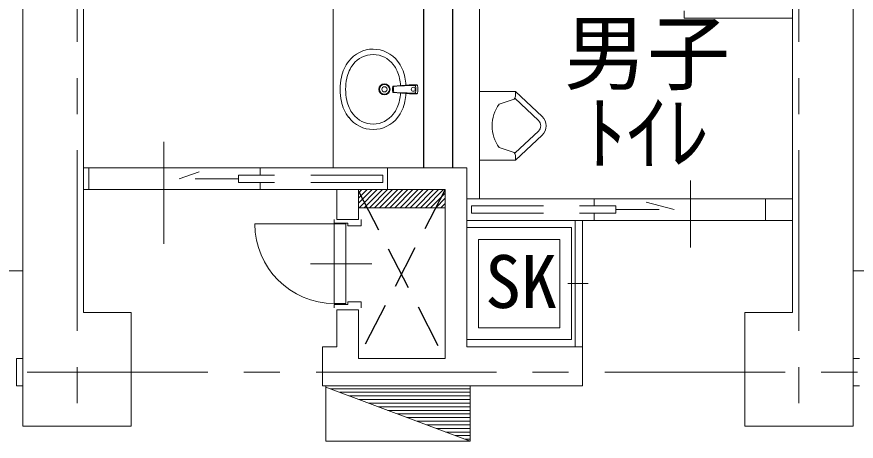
# Model space of a CAD drawing. Units: millimetres at full size, sheet at 1:200; details may follow other scales. Extents: x -55340 to 55340, y -38040 to 38040.
# Drawn here: x -35242 to -30591, y -11649 to -9300 of the extents above; entities that cross this region are included whole.
import ezdxf
from ezdxf.enums import TextEntityAlignment as Align

# ---------------------------------------------------------------- set-up
doc = ezdxf.new("R2010")
doc.units = ezdxf.units.MM
doc.header["$LTSCALE"] = 200
for name, pattern in [('CHAIN1', [8, 5, -1, 1, -1]), ('DASHED1', [1.8, 1.2, -0.6]), ('DASHED2', [3, 2, -1])]:
    doc.linetypes.add(name, pattern=pattern)
for name, color, linetype, lineweight in [('0-1_通り芯', 3, 'Continuous', 18), ('0-2_躯体', 3, 'Continuous', 18), ('0-4_仕上', 7, 'Continuous', 18), ('0-5_建具(ｻｯｼ)', 3, 'Continuous', 18), ('0-6_建具(内部)', 3, 'Continuous', 18), ('0-8_間仕切2', 3, 'Continuous', 18), ('0-9_家具・設備', 4, 'Continuous', 9), ('0-B_文字', 4, 'Continuous', 9), ('0-C_ハッチ', 4, 'Continuous', 9)]:
    doc.layers.add(name, color=color, linetype=linetype, lineweight=lineweight)
doc.layers.add('0-D_予備', color=2, linetype='Continuous')
doc.styles.add('ＭＳ ゴシック', font='')
doc.styles.get('ＭＳ ゴシック').set_extended_font_data('MS Gothic')

msp = doc.modelspace()

# ---------------------------------------------------------------- linework, layer by layer
at = {"layer": '0-1_通り芯', "color": 4, "linetype": 'CHAIN1', "lineweight": 9}
for p, q in [((-34908.1, -2039), (-34908.1, -11567)), ((-30908.1, -2039), (-30908.1, -11567)), ((39416, -11267), (-49340.7, -11267))]:
    msp.add_line(p, q, dxfattribs=at)
at = {"layer": '0-2_躯体', "color": 2, "lineweight": 25}
for p, q in [((-32988.1, -5217), (-32988.1, -10137)), ((-32828.1, -5217), (-32828.1, -10137))]:
    msp.add_line(p, q, dxfattribs=at)
at = {"layer": '0-2_躯体'}
for p, q in [((-34873.2, -10937), (-34873.2, -9127)), ((-30943.1, -10937), (-30943.1, -9127)), ((-30608.1, -11567), (-30608.1, -9127)), ((-33188.1, -10137), (-32748.1, -10137)), ((-33188.1, -10257), (-33188.1, -10137)), ((-32748.1, -11127), (-32748.1, -10137)), ((-33468.1, -10422), (-33468.1, -10257)), ((-33348.1, -10422), (-33348.1, -10257)), ((-32868.1, -10257), (-33188.1, -10257)), ((-32868.1, -11192), (-32868.1, -10257)), ((-33468.1, -10422), (-33348.1, -10422)), ((-33468.1, -10922), (-33348.1, -10922)), ((-33468.1, -10922), (-33468.1, -11127)), ((-33348.1, -10922), (-33348.1, -11192)), ((-34608.1, -10937), (-34873.2, -10937)), ((-34608.1, -11567), (-34608.1, -10937)), ((-31208.1, -10937), (-30943.1, -10937)), ((-31208.1, -11567), (-31208.1, -10937)), ((-33548.1, -11127), (-33468.1, -11127)), ((-33548.1, -11127), (-33548.1, -11342)), ((-33348.1, -11192), (-32868.1, -11192)), ((-33548.1, -11342), (-32108.1, -11342)), ((-30608.1, -11567), (-31208.1, -11567))]:
    msp.add_line(p, q, dxfattribs=at)
at = {"layer": '0-2_躯体', "color": 6, "linetype": 'DASHED1', "lineweight": 25}
for p, q in [((-32869.5, -10260), (-33353.2, -11190.9)), ((-33348, -10265.2), (-32874.7, -11185.7))]:
    msp.add_line(p, q, dxfattribs=at)
at = {"layer": '0-2_躯体'}
for points in [[(-34608.1, -11567), (-35208.1, -11567), (-35208.1, -9127)], [(-32748.1, -11127), (-32108.1, -11127), (-32108.1, -11342)]]:
    msp.add_lwpolyline(points, dxfattribs=at)
at = {"layer": '0-4_仕上', "color": 4, "lineweight": 9}
msp.add_line((-32868.1, -10357), (-33348.1, -10357), dxfattribs=at)
at = {"layer": '0-5_建具(ｻｯｼ)'}
for p, q in [((-30573.1, -11192), (-30608.1, -11192)), ((-35243.1, -11342), (-35208.1, -11342)), ((-30573.1, -11342), (-30608.1, -11342))]:
    msp.add_line(p, q, dxfattribs=at)
msp.add_lwpolyline([(-35243.1, -11342), (-35243.1, -11192), (-35208.1, -11192)], dxfattribs=at)
at = {"layer": '0-6_建具(内部)', "color": 7}
for p, q in [((-34428.1, -10556.5), (-34428.1, -9992.5)), ((-34843.1, -10137), (-34873.2, -10137)), ((-34843.1, -10257), (-34843.1, -10137)), ((-33893.1, -10175.8), (-33893.1, -10137)), ((-33188.1, -10137), (-33893.1, -10137)), ((-33893.1, -10257), (-33893.1, -10219.3)), ((-31508.1, -10576.9), (-31508.1, -10206.5)), ((-34873.2, -10257), (-34843.1, -10257)), ((-33893.1, -10257), (-33188.1, -10257)), ((-32748.1, -10307), (-32043.1, -10307)), ((-32043.1, -10345.8), (-32043.1, -10307)), ((-31093.1, -10307), (-30943.1, -10307)), ((-31093.1, -10427), (-31093.1, -10307)), ((-32043.1, -10427), (-32043.1, -10389.3)), ((-32043.1, -10427), (-32748.1, -10427)), ((-30943.1, -10427), (-31093.1, -10427))]:
    msp.add_line(p, q, dxfattribs=at)
at = {"layer": '0-6_建具(内部)', "color": 4, "lineweight": 9}
for p, q in [((-33893.1, -10137), (-34843.1, -10137)), ((-34843.1, -10257), (-33893.1, -10257)), ((-32043.1, -10307), (-31093.1, -10307)), ((-33483.1, -10447), (-33923.1, -10447)), ((-31093.1, -10427), (-32043.1, -10427))]:
    msp.add_line(p, q, dxfattribs=at)
at = {"layer": '0-6_建具(内部)', "color": 7, "linetype": 'DASHED1'}
for p, q in [((-34341.5, -10197), (-34232.1, -10157.5)), ((-34013.1, -10197), (-34341.5, -10197)), ((-31599.4, -10367), (-31755.2, -10325.8)), ((-31923.1, -10367), (-31599.4, -10367))]:
    msp.add_line(p, q, dxfattribs=at)
at = {"layer": '0-6_建具(内部)', "color": 7, "linetype": 'DASHED2'}
for p, q in [((-34013.1, -10217), (-34013.1, -10177)), ((-33213.1, -10177), (-34013.1, -10177)), ((-33213.1, -10217), (-33213.1, -10177)), ((-33213.1, -10217), (-34013.1, -10217)), ((-32723.1, -10347), (-31923.1, -10347)), ((-32723.1, -10387), (-32723.1, -10347)), ((-31923.1, -10387), (-31923.1, -10347)), ((-32723.1, -10387), (-31923.1, -10387))]:
    msp.add_line(p, q, dxfattribs=at)
at = {"layer": '0-6_建具(内部)'}
for p, q in [((-33483.1, -10422), (-33483.1, -10442)), ((-33483.1, -10447), (-33483.1, -10887)), ((-33614.3, -10667), (-33274.8, -10667)), ((-33408.1, -10877), (-33333.1, -10877)), ((-33408.1, -10892), (-33408.1, -10877)), ((-33333.1, -10877), (-33333.1, -10912)), ((-33483.1, -10887), (-33418.9, -10887)), ((-33483.1, -10892), (-33408.1, -10892)), ((-33483.1, -10912), (-33483.1, -10892))]:
    msp.add_line(p, q, dxfattribs=at)
for points in [[(-33483.1, -10442), (-33408.1, -10442), (-33408.1, -10457), (-33333.1, -10457), (-33333.1, -10422)], [(-33483.1, -10447), (-33418.9, -10447), (-33418.9, -10887)]]:
    msp.add_lwpolyline(points, dxfattribs=at)
at = {"layer": '0-6_建具(内部)', "color": 4, "lineweight": 9}
msp.add_arc((-33483.1, -10447), 440, 180, 270, dxfattribs=at)
at = {"layer": '0-8_間仕切2', "color": 4, "lineweight": 9}
for p, q in [((-32148.1, -11127), (-32148.1, -10427)), ((-32108.1, -11127), (-32108.1, -10427))]:
    msp.add_line(p, q, dxfattribs=at)
at = {"layer": '0-8_間仕切2', "color": 7}
msp.add_line((-32075.6, -10777), (-32188.5, -10777), dxfattribs=at)
at = {"layer": '0-9_家具・設備'}
for p, q in [((-33488.1, -7667), (-33488.1, -10137)), ((-33156.6, -9683.5), (-33066.6, -9677.3)), ((-33066.6, -9725.8), (-33156.6, -9719.7)), ((-33024.3, -9678), (-33033, -9680.6)), ((-33033, -9722.6), (-33024.3, -9725.1)), ((-32168.1, -10467), (-32748.1, -10467)), ((-32748.1, -11087), (-32748.1, -10467)), ((-32168.1, -10467), (-32748.1, -10467)), ((-32168.1, -11087), (-32168.1, -10467)), ((-32683.1, -11022), (-32683.1, -10532)), ((-32233.1, -11022), (-32683.1, -11022)), ((-32748.1, -11087), (-32168.1, -11087))]:
    msp.add_line(p, q, dxfattribs=at)
at = {"layer": '0-9_家具・設備', "color": 7, "lineweight": 18}
for p, q in [((-31543.1, -9267), (-31543.1, -9307)), ((-31543.1, -9307), (-30943.1, -9307)), ((-32678.1, -9713.8), (-32478.6, -9713.8)), ((-32478.6, -9713.8), (-32330.7, -9852.8)), ((-32478.6, -9739.3), (-32478.6, -9713.8)), ((-32492.3, -9758.3), (-32568.6, -9783.8)), ((-32482.6, -9751.2), (-32351.2, -9874.6)), ((-32479.5, -10053.5), (-32351.2, -9932.9)), ((-32478.6, -10093.8), (-32330.7, -9954.8)), ((-32492.3, -10049.2), (-32568.6, -10023.8)), ((-32478.6, -10068.2), (-32478.6, -10093.8)), ((-32678.1, -10093.8), (-32478.6, -10093.8)), ((-35208.1, -10707), (-35308.1, -10707)), ((-30608.1, -10707), (-30508.1, -10707)), ((-33530.1, -11649.3), (-33530.1, -11347)), ((-33530, -11349.4), (-32730.1, -11649.3)), ((-32730.1, -11649.3), (-32730.1, -11347)), ((-32730.1, -11649.3), (-33530.1, -11649.3))]:
    msp.add_line(p, q, dxfattribs=at)
at = {"layer": '0-9_家具・設備'}
for points in [[(-32678.1, -6867), (-32678.1, -7384.5), (-32678.1, -7385.8), (-32678.1, -10307)], [(-32233.1, -11022), (-32233.1, -10532), (-32683.1, -10532)]]:
    msp.add_lwpolyline(points, dxfattribs=at)
for centre, radius in [((-33204.8, -9701.6), 31), ((-33204.8, -9701.6), 27.5), ((-33204.8, -9701.6), 14.5), ((-33044.8, -9701.6), 11)]:
    msp.add_circle(centre, radius, dxfattribs=at)
for centre, radius, start, end in [((-33267.3, -9649.1), 170, 36.9671, 142.949), ((-33267.3, -9649.1), 140, 37.0469, 142.821), ((-33227.5, -9679.4), 220, 142.461, 168.664), ((-33227.5, -9679.4), 190, 142.565, 168.157), ((-33307, -9679.4), 190, 11.6901, 37.5373), ((-33307, -9679.4), 220, 11.3351, 37.6091), ((-33119.8, -9701.6), 330, 168.168, 191.844), ((-33119.8, -9701.6), 300, 168.253, 191.766), ((-33414.8, -9701.6), 300, 3.9973, 11.669), ((-33414.8, -9701.6), 330, 3.9892, 11.818), ((-33070, -9701.6), 90, 169.452, 190.548), ((-33156.5, -9685.5), 2, 93.913, 169.45), ((-33156.5, -9717.7), 2, 190.55, 266.087), ((-33064.5, -9701.6), 90, 170.118, 189.882), ((-33151.1, -9686.5), 2, 93.583, 170.117), ((-33151.1, -9716.7), 2, 189.883, 266.417), ((-33026.2, -11680.6), 2000, 90.293, 93.585), ((-33026.2, -7722.6), 2000, 266.415, 269.707), ((-33044.8, -9996.6), 320, 86.4918, 93.96), ((-33036.4, -9684.6), 4, 7.7488, 90.294), ((-33036.4, -9718.6), 4, 269.706, 352.2512), ((-33161.3, -9701.6), 130, 352.2526, 7.7473), ((-33025.4, -9681.2), 4, 9.322, 86.4937), ((-33149.8, -9701.6), 130, 350.6789, 9.3211), ((-33227.5, -9723.8), 220, 191.318, 217.539), ((-33227.5, -9723.8), 190, 191.843, 217.435), ((-33307, -9723.8), 190, 322.463, 348.31), ((-33307, -9723.8), 220, 322.391, 348.665), ((-33414.8, -9701.6), 300, 348.331, 356.0026), ((-33414.8, -9701.6), 330, 348.169, 356.0106), ((-33044.8, -9406.6), 320, 266.091, 273.508), ((-33025.4, -9722), 4, 273.506, 350.6779), ((-33267.3, -9754.1), 170, 217.051, 323.033), ((-33267.3, -9754.1), 140, 217.179, 322.953)]:
    msp.add_arc(centre, radius, start, end, dxfattribs=at)
at = {"layer": '0-9_家具・設備', "color": 7, "lineweight": 18}
for centre, radius, start, end in [((-32498.6, -9739.3), 20, 288.4348, 0.0001), ((-32408.6, -9903.8), 200, 143.1301, 216.87), ((-32378.6, -9903.8), 70, 313.214, 46.7861), ((-32378.6, -9903.8), 40, 313.214, 46.7861), ((-32498.6, -10068.2), 20, 0.0001, 71.5648)]:
    msp.add_arc(centre, radius, start, end, dxfattribs=at)
at = {"layer": '0-C_ハッチ'}
for p, q in [((-33348.1, -10332.2), (-33272.9, -10257)), ((-33348.1, -10303.9), (-33301.2, -10257)), ((-33348.1, -10275.7), (-33329.5, -10257)), ((-33344.6, -10357), (-33244.6, -10257)), ((-33316.3, -10357), (-33216.3, -10257)), ((-33288.1, -10357), (-33188.1, -10257)), ((-33259.8, -10357), (-33159.8, -10257)), ((-33231.5, -10357), (-33131.5, -10257)), ((-33203.2, -10357), (-33103.2, -10257)), ((-33174.9, -10357), (-33074.9, -10257)), ((-33146.6, -10357), (-33046.6, -10257)), ((-33118.4, -10357), (-33018.4, -10257)), ((-33090.1, -10357), (-32990.1, -10257)), ((-33061.8, -10357), (-32961.8, -10257)), ((-33033.5, -10357), (-32933.5, -10257)), ((-33005.2, -10357), (-32905.2, -10257)), ((-32976.9, -10357), (-32876.9, -10257)), ((-32948.7, -10357), (-32868.1, -10276.5)), ((-32920.4, -10357), (-32868.1, -10304.8)), ((-32892.1, -10357), (-32868.1, -10333.1))]:
    msp.add_line(p, q, dxfattribs=at)
at = {"layer": '0-C_ハッチ', "color": 7, "lineweight": 18}
for p, q in [((-32730.1, -11358.6), (-33505.4, -11358.6)), ((-32730.1, -11378.6), (-33452.1, -11378.6)), ((-32730.1, -11398.6), (-33398.8, -11398.6)), ((-32730.1, -11418.6), (-33345.5, -11418.6)), ((-32730.1, -11438.6), (-33292.1, -11438.6)), ((-32730.1, -11458.6), (-33238.8, -11458.6)), ((-32730.1, -11478.6), (-33185.5, -11478.6)), ((-32730.1, -11498.6), (-33132.1, -11498.6)), ((-32730.1, -11518.6), (-33078.8, -11518.6)), ((-32730.1, -11538.6), (-33023.2, -11538.6)), ((-32730.1, -11558.6), (-32970.9, -11558.6)), ((-32730.1, -11578.6), (-32918.8, -11578.6)), ((-32730.1, -11598.6), (-32865.5, -11598.6)), ((-32730.1, -11618.6), (-32812.2, -11618.6)), ((-32730.1, -11638.6), (-32758.8, -11638.6))]:
    msp.add_line(p, q, dxfattribs=at)

# ---------------------------------------------------------------- texts
at = {"layer": '0-B_文字', "color": 2, "style": 'ＭＳ ゴシック'}
for s, p in [('男子', (-32209.9, -9769.8)), ('ﾄｲﾚ', (-32094.9, -10212))]:
    msp.add_text(s, height=337.2, dxfattribs=at).set_placement(p, align=Align.BOTTOM_LEFT)
at = {"layer": '0-D_予備', "color": 7, "style": 'ＭＳ ゴシック'}
msp.add_text('SK', height=293.3, dxfattribs=at).set_placement((-32647.6, -11000.1), align=Align.BOTTOM_LEFT)

doc.saveas('drawing.dxf')
